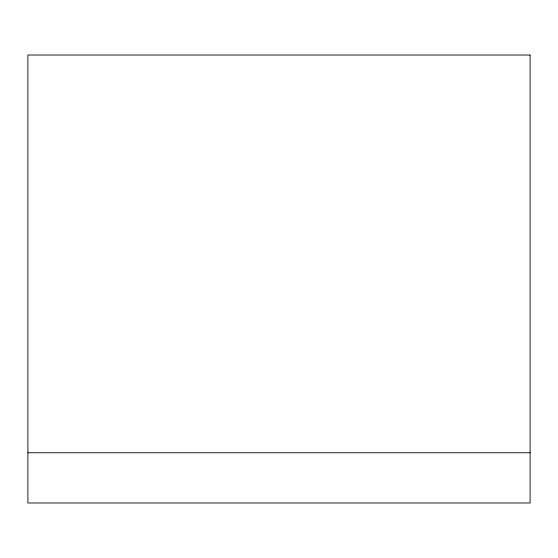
<?xml version="1.0" encoding="UTF-8"?>
<svg xmlns="http://www.w3.org/2000/svg" width="558" height="558" viewBox="0 0 558 558"><rect width="100%" height="100%" fill="white"/><g stroke="black" fill="none" stroke-linecap="round" stroke-linejoin="round"><path stroke-width="0.84" d="M27.9 452.761L530.1 452.761M530.1 55.019L27.9 55.019L27.9 502.981L530.1 502.981L530.1 55.019"/></g></svg>
